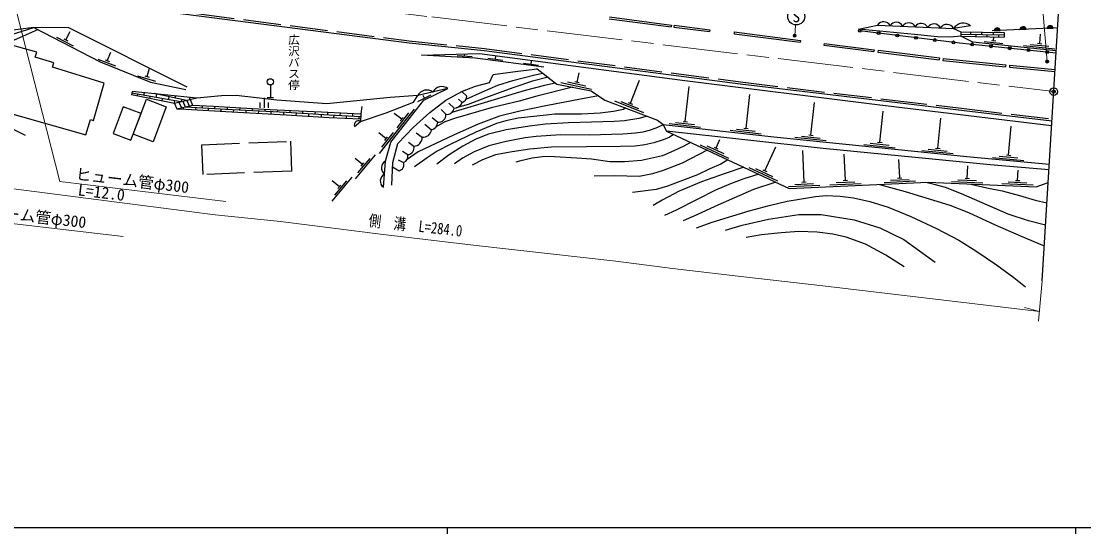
# Model space of a CAD drawing. Units: millimetres at full size, sheet at 1:1000; details may follow other scales. Extents: x 40000 to 680000, y 20000 to 380000.
# Drawn here: x 200195 to 369314, y 204000 to 285609 of the extents above; entities that cross this region are included whole.
import ezdxf
from ezdxf.enums import TextEntityAlignment as Align

# ---------------------------------------------------------------- set-up
doc = ezdxf.new("R2010")
doc.units = ezdxf.units.MM
doc.header["$LTSCALE"] = 1000
doc.header["$PDMODE"] = 32
doc.header["$PDSIZE"] = 500
doc.linetypes.add('CHAIN', pattern=[18.5, 12, -1.5, 3.5, -1.5])
doc.linetypes.add('DASHED', pattern=[7.5, 6, -1.5])
for name, color, linetype, lineweight in [('M-BGD', 7, 'Continuous', 25), ('M-BMK', 2, 'CHAIN', 13), ('M-BMK-OTRS', 5, 'Continuous', 25), ('M-BMK-SRVR', 3, 'Continuous', 25), ('M-STR-HTXT', 7, 'Continuous', 13), ('M-STR-STRC', 7, 'Continuous', 25), ('M-TTL-BAND', 7, 'Continuous', 25)]:
    doc.layers.add(name, color=color, linetype=linetype, lineweight=lineweight)
doc.layers.add('M-BMK-HTXT', color=7, linetype='Continuous')
doc.layers.add('M-OTRS', color=6, linetype='Continuous')
doc.styles.add('@ＭＳ ゴシック', font='')
doc.styles.add('ＭＳ ゴシック', font='')
doc.styles.get('@ＭＳ ゴシック').set_extended_font_data('@MS Gothic')
doc.styles.get('ＭＳ ゴシック').set_extended_font_data('MS Gothic')

msp = doc.modelspace()

# ---------------------------------------------------------------- hatches: boundary and pattern name
at = {"layer": 'M-BGD'}
for points in [[(355046, 284114, -0.82183), (356036, 284157)], [(359163, 284295, -0.82183), (360153, 284339)], [(363482, 284485, -0.82183), (364472, 284529)]]:
    msp.add_hatch(color=256, dxfattribs=at).paths.add_polyline_path(points)
at = {"layer": 'M-STR-HTXT'}
for points in [[(323501, 283469, -0.41421), (323469, 283117, -0.41421), (323117, 283149, -1)], [(363665, 279395, -1), (363340, 279015, -0.41421), (363312, 279368, -0.41421)]]:
    msp.add_hatch(color=256, dxfattribs=at).paths.add_polyline_path(points)

# ---------------------------------------------------------------- linework, layer by layer
at = {"layer": 'M-BGD'}
for p, q in [((293796, 285990), (303631, 284694)), ((293835, 286287), (303670, 284991)), ((303670, 284991), (303631, 284694)), ((304130, 284962), (304093, 284664)), ((304093, 284664), (309743, 283963)), ((304130, 284962), (309780, 284261)), ((309780, 284261), (309743, 283963)), ((351297, 284884), (348602, 284474)), ((365145, 284559), (354726, 284100)), ((355046, 284114), (356036, 284157)), ((359163, 284295), (360153, 284339)), ((363482, 284485), (364472, 284529)), ((205823, 283067), (208485, 281684)), ((206982, 282803), (207603, 282480)), ((207292, 282642), (207984, 283973)), ((313688, 283920), (313649, 283622)), ((313649, 283622), (324185, 282252)), ((313688, 283920), (324223, 282549)), ((324223, 282549), (324185, 282252)), ((349738, 283920), (349737, 283224)), ((349737, 283570), (356651, 283444)), ((349737, 283224), (356645, 283094)), ((349738, 283920), (356658, 283794)), ((351269, 283892), (351263, 283542)), ((352141, 283526), (352135, 283179)), ((353054, 283860), (353047, 283510)), ((353874, 283495), (353868, 283147)), ((354617, 282565), (355313, 282492)), ((354921, 283826), (354914, 283476)), ((354965, 282528), (355027, 283125)), ((355762, 283460), (355756, 283111)), ((356658, 283794), (356645, 283094)), ((362298, 282068), (362453, 283560)), ((327996, 282087), (327958, 281789)), ((327958, 281789), (335918, 280775)), ((327996, 282087), (335956, 281073)), ((335956, 281073), (335918, 280775)), ((336581, 280984), (336543, 280686)), ((336581, 280984), (346357, 279762)), ((353442, 282385), (356426, 282075)), ((359749, 281730), (364723, 281213)), ((360775, 281925), (363759, 281615)), ((361950, 282104), (362646, 282032)), ((212392, 279596), (215178, 278483)), ((213571, 279448), (214221, 279188)), ((213896, 279318), (214453, 280711)), ((269563, 280137), (271960, 280007)), ((270762, 280072), (270779, 280400)), ((274474, 279711), (276852, 279392)), ((275663, 279552), (275727, 280028)), ((281355, 278789), (281418, 279265)), ((336543, 280686), (346320, 279464)), ((346357, 279762), (346320, 279464)), ((346930, 279658), (346901, 279360)), ((346901, 279360), (356857, 278376)), ((346930, 279658), (356886, 278675)), ((220212, 276793), (220610, 278121)), ((280165, 278949), (282544, 278630)), ((288660, 275919), (288975, 277386)), ((356886, 278675), (356857, 278376)), ((357515, 278614), (357486, 278316)), ((357486, 278316), (364724, 277618)), ((357515, 278614), (364742, 277918)), ((218689, 276935), (221563, 276075)), ((219877, 276893), (220548, 276692)), ((286090, 275856), (290979, 274808)), ((287131, 275940), (290064, 275311)), ((288318, 275992), (289002, 275846)), ((297150, 272553), (298603, 276222)), ((217863, 274440), (217740, 273874)), ((225548, 272762), (217802, 274157)), ((228167, 273375), (217863, 274440)), ((218680, 273689), (218738, 273988)), ((219722, 273811), (219806, 274239)), ((226506, 272986), (221341, 274080)), ((221691, 273457), (221794, 273984)), ((239854, 275465), (239854, 273465)), ((270335, 274402), (271111, 273656)), ((305879, 269629), (306493, 275205)), ((224567, 272533), (217740, 273874)), ((220642, 273304), (220707, 273634)), ((222605, 272918), (222675, 273279)), ((222772, 273777), (222802, 273929)), ((223659, 273102), (223751, 273570)), ((224556, 272535), (224632, 272927)), ((224567, 272533), (224948, 271647)), ((224718, 273365), (224788, 273724)), ((225298, 272707), (225679, 271821)), ((225678, 272793), (225747, 273147)), ((225929, 272857), (226311, 271971)), ((226535, 273002), (226917, 272116)), ((226997, 273101), (227073, 273488)), ((227083, 273132), (227464, 272246)), ((238250, 271822), (238250, 272658)), ((238890, 271822), (238890, 273416)), ((239354, 273465), (240354, 273465)), ((239530, 271822), (239530, 272658)), ((263305, 272820), (265464, 273868)), ((264385, 273344), (264175, 273776)), ((268279, 272542), (269082, 271782)), ((269780, 273187), (270366, 272650)), ((294605, 272916), (299253, 271075)), ((295645, 272827), (298434, 271722)), ((296824, 272682), (297475, 272424)), ((315564, 268563), (316158, 273960)), ((325898, 267465), (326435, 272662)), ((225957, 271887), (225948, 271612)), ((226980, 272131), (226970, 271963)), ((227968, 271903), (227945, 271504)), ((228986, 272171), (228967, 271843)), ((229965, 271783), (229941, 271383)), ((230984, 272070), (230963, 271723)), ((231961, 271663), (231938, 271263)), ((232975, 271959), (232956, 271604)), ((233955, 271552), (233934, 271152)), ((234971, 271847), (234954, 271499)), ((235952, 271447), (235932, 271047)), ((236968, 271733), (236951, 271395)), ((237950, 271342), (237929, 270943)), ((238965, 271619), (238948, 271290)), ((239947, 271238), (239926, 270838)), ((240962, 271513), (240945, 271185)), ((241944, 271133), (241924, 270733)), ((242965, 271412), (242946, 271076)), ((243944, 271016), (243920, 270616)), ((244963, 271314), (244942, 270955)), ((245940, 270895), (245916, 270496)), ((246961, 271222), (246938, 270835)), ((247936, 270775), (247913, 270376)), ((248959, 271125), (248935, 270715)), ((249928, 270664), (249910, 270265)), ((250945, 271026), (250927, 270618)), ((252943, 270919), (252925, 270525)), ((260748, 270010), (259570, 270940)), ((259669, 267676), (262768, 271601)), ((260054, 268647), (261912, 271002)), ((267047, 271582), (267756, 270800)), ((336857, 266332), (337370, 271292)), ((251926, 270571), (251908, 270172)), ((253924, 270478), (253905, 270078)), ((260531, 269736), (260964, 270285)), ((264440, 269203), (265493, 268318)), ((265587, 270278), (266479, 269533)), ((303328, 269306), (308298, 268759)), ((304355, 269495), (307337, 269167)), ((305531, 269667), (306227, 269591)), ((346086, 265377), (346584, 270189)), ((258299, 266909), (257122, 267839)), ((257221, 264575), (260319, 268500)), ((257605, 265546), (259464, 267901)), ((263064, 267860), (264016, 267164)), ((313013, 268240), (317984, 267693)), ((314040, 268429), (317022, 268101)), ((315216, 268602), (315912, 268525)), ((324375, 267321), (327359, 267012)), ((325550, 267501), (326246, 267429)), ((357350, 264281), (357777, 268882)), ((258082, 266635), (258516, 267184)), ((261814, 266370), (262694, 265707)), ((308261, 265941), (312793, 263828)), ((309294, 265790), (312013, 264523)), ((310463, 265576), (311097, 265281)), ((310780, 265428), (311414, 266788)), ((318545, 261809), (320319, 265614)), ((323349, 267125), (328323, 266611)), ((334309, 265992), (339282, 265478)), ((335334, 266187), (338318, 265879)), ((336509, 266368), (337205, 266296)), ((253384, 260496), (256577, 264343)), ((260895, 264938), (261730, 264372)), ((324799, 260001), (324579, 265048)), ((331368, 260286), (331189, 264420)), ((343538, 265038), (348512, 264523)), ((344564, 265233), (347548, 264925)), ((345738, 265413), (346435, 265341)), ((354805, 263915), (359783, 263453)), ((355828, 264121), (358816, 263844)), ((357001, 264314), (357698, 264249)), ((254519, 262803), (253365, 263761)), ((253792, 261457), (255708, 263765)), ((254295, 262533), (254742, 263072)), ((259299, 262432), (260326, 261809)), ((260208, 263553), (261057, 263117)), ((316025, 262321), (320557, 260209)), ((317059, 262171), (319778, 260903)), ((340025, 260662), (339898, 263592)), ((350772, 260593), (350857, 262564)), ((249695, 256949), (252888, 260796)), ((318228, 261957), (318862, 261661)), ((339675, 260647), (340375, 260677)), ((350422, 260608), (351121, 260577)), ((358780, 260248), (358851, 261878)), ((250830, 259256), (249676, 260214)), ((250103, 257910), (252019, 260218)), ((250606, 258986), (251053, 259525)), ((322327, 259293), (327323, 259510)), ((323313, 259636), (326310, 259766)), ((324449, 259985), (325148, 260016)), ((328897, 259578), (333892, 259795)), ((329883, 259921), (332880, 260051)), ((331019, 260271), (331718, 260301)), ((337553, 259954), (342549, 260171)), ((338540, 260297), (341537, 260428)), ((348248, 260101), (353244, 259886)), ((349260, 260357), (352257, 260228)), ((356257, 259756), (361252, 259541)), ((357269, 260013), (360266, 259884)), ((358431, 260263), (359130, 260233))]:
    msp.add_line(p, q, dxfattribs=at)
for points in [[(199515, 289870), (203215, 289520), (220635, 287486), (261927, 282183), (273888, 280974), (314625, 275650), (338350, 272805), (350270, 271394), (364247, 269755)], [(170898, 272306), (174339, 273953), (183834, 282101), (197194, 281782), (202845, 284276)], [(226606, 275104), (207791, 284572), (202206, 284608), (189652, 283015), (196574, 282850), (202206, 284608), (212753, 279129), (220779, 275923), (226382, 274715)], [(349737, 283224), (348108, 283092), (346046, 283106), (342392, 283493), (333438, 284338), (336494, 285003), (348602, 284474), (349738, 283920)], [(364901, 280544), (349513, 282138), (333686, 284069)], [(364922, 280890), (351638, 282271), (349737, 283224)], [(181818, 280371), (182815, 278368), (187837, 273991), (194967, 270412), (200825, 267488)], [(283392, 278274), (272449, 279740), (263877, 280206), (273117, 280465), (305816, 276178), (336457, 272364), (364201, 269000)], [(259180, 259505), (259326, 263098), (260159, 266123), (262563, 268664), (265212, 271054), (267803, 273044), (270454, 274466), (272509, 275289), (274738, 275866), (275292, 277152), (277295, 277369), (279240, 277679), (281495, 277935), (282151, 278013), (282338, 278035)], [(282338, 278035), (285447, 275581), (290930, 274512), (293079, 273062), (301490, 269866)], [(285202, 275774), (283469, 275375), (280414, 274577), (271781, 271983), (268726, 271075)], [(284051, 276683), (281578, 276071), (278442, 275027), (274073, 273418), (271344, 272364), (269398, 271821)], [(271005, 273227), (273593, 274370), (276041, 275439), (278463, 276155), (281933, 277074), (283234, 277328)], [(257836, 259200), (258167, 263324), (259006, 266352), (264273, 273023), (268115, 274889), (263310, 273760), (258910, 273480), (248817, 272474), (240894, 273018), (234390, 273783), (232095, 273706), (228167, 273375), (224567, 272533)], [(287921, 275099), (282237, 273703), (279441, 272905), (274975, 271801), (269324, 270154), (267614, 269568), (266235, 268820)], [(253213, 268866), (254178, 269668), (258297, 271028), (262615, 272721), (263310, 273760)], [(292071, 273742), (289220, 273183), (283698, 272150), (279538, 271281), (276294, 270506), (272930, 269226), (269003, 267471), (263375, 264820), (261629, 263618)], [(224948, 271647), (227464, 272246), (230797, 272080), (235142, 271838), (239829, 271570), (244404, 271340), (247998, 271174), (252071, 270969), (254268, 270842)], [(224948, 271647), (226392, 271597), (232763, 271214), (242359, 270710), (249207, 270298), (254220, 270064)], [(226416, 271996), (232785, 271613), (242382, 271110), (249228, 270697), (254239, 270463)], [(254408, 272016), (254268, 270842), (254178, 269668)], [(296371, 271811), (296063, 271553), (294461, 271223), (292328, 270988), (289359, 270835), (285137, 270787), (283758, 270669), (279274, 270172), (277302, 269725), (275864, 269301), (272529, 267920), (268469, 266006), (266420, 264914), (264779, 263872), (262773, 262450)], [(299815, 270502), (298505, 270115), (296236, 269730), (294590, 269629), (290954, 269528), (287290, 269445), (283660, 269198), (281087, 268919), (277399, 268295), (274568, 267623), (272531, 266819), (270482, 265709), (268322, 264317), (266319, 262852)], [(302362, 269110), (301198, 268585), (300120, 268202), (299150, 267939), (297964, 267796), (295924, 267611), (290578, 267475), (286078, 267511), (282151, 267280), (280396, 267021), (277361, 266442), (274604, 265754), (272275, 264825), (270422, 263799), (269144, 262895)], [(301490, 269866), (302293, 269233), (302926, 268097), (322445, 258997), (344566, 259959), (361758, 259219), (363651, 259931)], [(363823, 262776), (350710, 263994), (319997, 267170), (302362, 269110)], [(303996, 267598), (303301, 267117), (302226, 266647), (300897, 266224), (299457, 265922), (297924, 265728), (295569, 265644), (290156, 265613), (284572, 265536), (281130, 265222), (278325, 264798), (275657, 264316), (273639, 263554), (271960, 262673)], [(363774, 261959), (354406, 262735), (327839, 265326), (302926, 268097)], [(306739, 266319), (305672, 265716), (304091, 264963), (302289, 264195), (300854, 263843), (298921, 263442), (296198, 263235), (293870, 263233), (290940, 263622), (288630, 263792), (285088, 264035), (283580, 264060), (281513, 263829), (279479, 263306), (278931, 263180)], [(309383, 265087), (305383, 262995), (302350, 261868), (300688, 261330), (298536, 260890), (294624, 260988), (291397, 260939)], [(312686, 263547), (311540, 262834), (309799, 262099), (307814, 261168), (303040, 259337), (301263, 258813), (297463, 258323)], [(315204, 262373), (312087, 261307), (308466, 260031), (304893, 258533), (302190, 257108), (300803, 256286)], [(317581, 261265), (315232, 260505), (313072, 259720), (310678, 258702), (307804, 257216), (304465, 255547), (302608, 254686)], [(320298, 259998), (316761, 258814), (313713, 257487), (310590, 256136), (307710, 254805), (305572, 253847)], [(336792, 259621), (340864, 258506), (347975, 256334), (350996, 255135), (355192, 253202), (359328, 251403), (363040, 249864)], [(363239, 253147), (360500, 253811), (357307, 254884), (349853, 258131), (347316, 259131), (345492, 259622), (344174, 259942)], [(351331, 259668), (353910, 259092), (356303, 258626), (359090, 257845), (361561, 257114), (363455, 256703)], [(307699, 252708), (310164, 253594), (316082, 255430), (319262, 256268), (322099, 256934), (324062, 257273), (326607, 257693), (328322, 257847), (330552, 257755), (332669, 257502), (335275, 256928), (338165, 256014), (341803, 254539), (345896, 252594), (349415, 250773), (352130, 249060), (355423, 246846), (358189, 244806), (360047, 243317)], [(312285, 252354), (314945, 253149), (319120, 254068), (323941, 254862), (327501, 254862), (332745, 253968), (336876, 252725), (340678, 250862), (345651, 247258)], [(340706, 246488), (337798, 248350), (334567, 250138), (331510, 251206), (329391, 251706), (326905, 252031), (323944, 252118), (321142, 251905), (318006, 251580), (315591, 251155)]]:
    msp.add_lwpolyline(points, dxfattribs=at)
at = {"layer": 'M-BGD', "linetype": 'DASHED'}
msp.add_lwpolyline([(199544, 290168), (203246, 289818), (220672, 287784), (261961, 282481), (273922, 281272), (314663, 275948), (338385, 273103), (350304, 271692), (364265, 270058)], dxfattribs=at)
at = {"layer": 'M-BGD'}
for points in [[(197875, 282023), (194929, 271915), (210472, 267501), (211227, 269943), (211704, 269799), (213404, 275756), (205151, 278294), (205368, 279000), (202436, 279902), (202674, 280676)], [(220122, 273183), (223287, 271981), (221179, 266427), (218013, 267629)], [(219265, 270926), (216426, 272004), (214811, 267750), (217650, 266672)]]:
    msp.add_lwpolyline(points, close=True, dxfattribs=at)
at = {"layer": 'M-BGD', "linetype": 'DASHED'}
msp.add_lwpolyline([(228939, 265943), (243034, 266503), (243223, 261754), (229128, 261194)], close=True, dxfattribs=at)
at = {"layer": 'M-BGD'}
for centre, radius in [((333686, 284069), 225), ((336667, 283705), 225), ((339645, 283342), 225), ((342623, 282979), 225), ((345600, 282615), 225), ((348576, 282239), 225), ((351560, 281926), 225), ((354544, 281617), 225), ((357528, 281308), 225), ((360512, 280999), 225), ((363496, 280690), 225), ((239854, 275965), 500)]:
    msp.add_circle(centre, radius, dxfattribs=at)
for centre, radius, start, end in [((337468, 284371), 1160, 27.98268, 147.0123), ((339466, 284284), 1160, 27.98268, 147.0123), ((341464, 284196), 1160, 27.98268, 147.0123), ((343462, 284109), 1160, 27.98268, 147.0123), ((345460, 284022), 1160, 27.98268, 147.0123), ((347513, 283828), 1266, 30.67713, 144.31785), ((350133, 283469), 1832, 50.56777, 146.73624), ((355546, 284038), 505, 13.69302, 171.35121), ((359663, 284219), 505, 13.69302, 171.35121), ((363981, 284410), 505, 13.69302, 171.35121), ((264740, 273070), 1587, 52.18524, 154.25254), ((267142, 273635), 1587, 52.18524, 154.25254), ((269069, 273185), 1404, 270.52387, 337.59769), ((269997, 273702), 1115, 289.36395, 357.62615), ((266628, 270661), 1137, 262.46506, 7.06432), ((267969, 271899), 1119, 259.02667, 353.987), ((253882, 269042), 692, 64.67372, 194.78314), ((265183, 269576), 1296, 283.81621, 358.10524), ((264185, 268470), 1317, 262.64211, 353.35838), ((261640, 265452), 1084, 274.76012, 13.59637), ((262627, 267096), 1390, 272.72912, 2.82006), ((260674, 264130), 1083, 290.69063, 12.9114), ((258731, 262241), 1221, 117.52379, 233.32152), ((260133, 262775), 985, 281.29795, 20.31451), ((258566, 260179), 1221, 117.52379, 233.32152)]:
    msp.add_arc(centre, radius, start, end, dxfattribs=at)
at = {"layer": 'M-BMK'}
msp.add_lwpolyline([(70760, 270438), (82377, 273361), (96253, 277586), (123125, 287185), (130260, 289543), (141621, 292319), (153030, 294358), (164081, 295568), (166323, 295711), (179583, 296038), (192845, 295359), (197763, 294730), (265560, 286287), (364528, 274402)], dxfattribs=at)
at = {"layer": 'M-BMK-OTRS'}
msp.add_line((362700, 244262), (366253, 302836), dxfattribs=at)
at = {"layer": 'M-BMK-SRVR'}
msp.add_circle((364528, 274402), 600, dxfattribs=at)
at = {"layer": 'M-OTRS'}
msp.add_point((364528, 274402), dxfattribs=at)
at = {"layer": 'M-STR-HTXT'}
for p, q in [((363502, 279205), (362847, 286722)), ((323309, 283309), (323447, 285026)), ((362135, 237839), (362700, 244262)), ((362272, 239399), (359898, 240023))]:
    msp.add_line(p, q, dxfattribs=at)
for points in [[(198815, 289704), (206355, 260109), (232773, 256899)], [(181224, 288187), (189990, 254427), (216425, 251356)], [(196041, 259300), (203871, 258293), (231049, 254794), (241477, 253747), (257374, 251680), (272593, 249925), (294819, 247388), (303877, 246220), (315211, 244892), (327788, 243465), (362272, 239399)]]:
    msp.add_lwpolyline(points, dxfattribs=at)
for centre in [(323309, 283309), (363502, 279205)]:
    msp.add_circle(centre, 250, dxfattribs=at)
at = {"layer": 'M-STR-STRC'}
msp.add_circle((323556, 286371), 1350, dxfattribs=at)
at = {"layer": 'M-TTL-BAND'}
for p, q in [((40000, 205000), (579000, 205000)), ((268000, 205000), (268000, 204000)), ((368000, 205000), (368000, 204000))]:
    msp.add_line(p, q, dxfattribs=at)

# ---------------------------------------------------------------- texts
at = {"layer": 'M-BMK-HTXT', "style": '@ＭＳ ゴシック'}
msp.add_text('広沢バス停', height=1320, rotation=270, dxfattribs=at).set_placement((243558, 283574), align=Align.MIDDLE_LEFT)
at = {"layer": 'M-STR-HTXT', "style": 'ＭＳ ゴシック'}
for s, rotation, p in [('ヒューム管φ300', 353.072, (208708, 259873)), ('L=12.0', 353.072, (209072, 257345)), ('ヒューム管φ300', 353.375, (192345, 254203))]:
    msp.add_text(s, height=1833, rotation=rotation, dxfattribs=at).set_placement(p, align=Align.BOTTOM_LEFT)
at = {"layer": 'M-STR-HTXT', "style": 'ＭＳ ゴシック', "width": 0.8}
msp.add_text('側\u3000溝\u3000L=284.0', height=1833, rotation=353.42, dxfattribs=at).set_placement((262775, 251606), align=Align.BOTTOM_CENTER)
at = {"layer": 'M-STR-STRC', "style": 'ＭＳ ゴシック'}
msp.add_text('S', height=1833, dxfattribs=at).set_placement((323556, 286371), align=Align.MIDDLE_CENTER)

doc.saveas('drawing.dxf')
